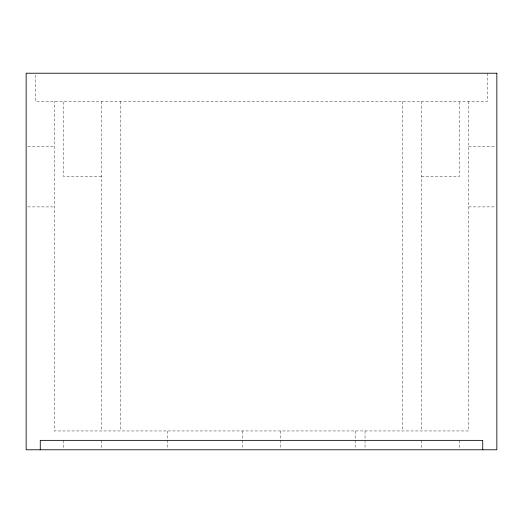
<?xml version="1.0" encoding="UTF-8"?>
<svg xmlns="http://www.w3.org/2000/svg" width="523" height="523" viewBox="0 0 523 523"><rect width="100%" height="100%" fill="white"/><g stroke="black" fill="none" stroke-linecap="round" stroke-linejoin="round"><path stroke-width="0.39" stroke-dasharray="2.62 1.96" d="M27.765 146.649L54.392 146.649M468.608 146.649L495.235 146.649M101.462 176.774L63.806 176.774L63.806 101.462M421.538 176.774L459.194 176.774L459.194 101.462M27.765 206.899L54.392 206.899M468.608 206.899L495.235 206.899M487.436 73.22L487.436 101.462L35.564 101.462L35.564 73.22M468.608 101.462L468.608 430.952L54.392 430.952L54.392 101.462M459.194 440.366L459.194 448.995M421.538 101.462L421.538 430.952M421.538 440.366L421.538 448.995M402.71 101.462L402.71 430.952M365.054 430.952L365.054 448.995M355.169 430.952L355.169 448.995M280.328 430.952L280.328 448.995M242.672 430.952L242.672 448.995M167.36 430.952L167.36 448.995M120.29 101.462L120.29 430.952M101.462 101.462L101.462 430.952M101.462 440.366L101.462 448.995M63.806 440.366L63.806 448.995"/><path stroke-width="0.78" d="M482.729 449.78L482.729 440.366L40.271 440.366L40.271 449.78M496.85 73.22L26.15 73.22L26.15 449.78L496.85 449.78L496.85 73.22"/></g></svg>
